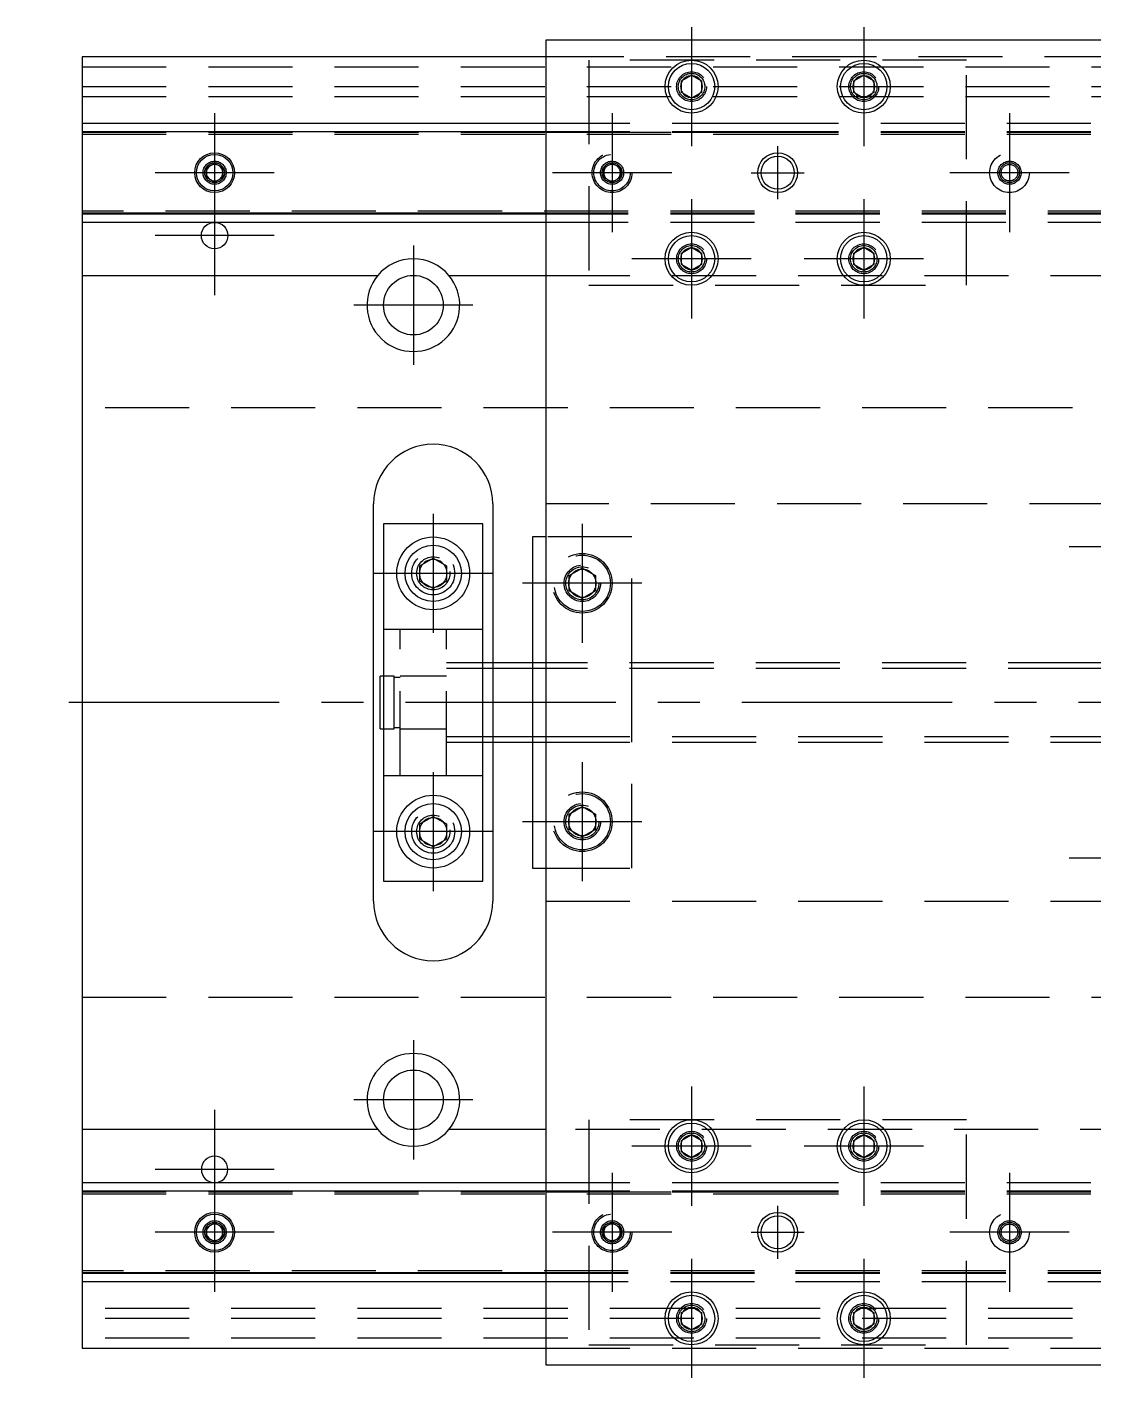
# Model space of a CAD drawing. Extents: x -8 to 530, y -292 to 102.
# Drawn here: x -8.3 to 152.8, y -102 to 102 of the extents above; entities that cross this region are included whole.
import ezdxf

# ---------------------------------------------------------------- set-up
doc = ezdxf.new("R2010")
doc.units = 0
doc.linetypes.add('CENTER', pattern=[50.8, 31.75, -6.35, 6.35, -6.35])
doc.linetypes.add('DASHED', pattern=[19.05, 12.7, -6.35])
doc.layers.get('0').update_dxf_attribs({"linetype": 'CONTINUOUS'})
doc.layers.add('CENTER', color=1, linetype='CENTER')

msp = doc.modelspace()

# ---------------------------------------------------------------- linework, layer by layer
at = {"color": 7, "linetype": 'CONTINUOUS'}
for p, q in [((270, 100), (70, 100)), ((70, 100), (70, -100)), ((0, 97.5), (0, 87.5)), ((70, 97.5), (0, 97.5)), ((90.5, 93.866026), (92, 94.73205)), ((90.5, 92.133974), (90.5, 93.866026)), ((92, 94.73205), (93.5, 93.866026)), ((93.5, 93.866026), (93.5, 92.133974)), ((116.5, 93.866026), (118, 94.73205)), ((116.5, 92.133974), (116.5, 93.866026)), ((118, 94.73205), (119.5, 93.866026)), ((119.5, 93.866026), (119.5, 92.133974)), ((92, 91.26795), (90.5, 92.133974)), ((93.5, 92.133974), (92, 91.26795)), ((118, 91.26795), (116.5, 92.133974)), ((119.5, 92.133974), (118, 91.26795)), ((0, 87.5), (70, 87.5)), ((0, 87.5), (0, 86.247728)), ((0, 86.247728), (70, 86.247728)), ((0, 86.247728), (0, 73.752272)), ((18.75, 80.721688), (20, 81.443376)), ((18.75, 79.278312), (18.75, 80.721688)), ((20, 81.443376), (21.25, 80.721688)), ((21.25, 80.721688), (21.25, 79.278312)), ((20, 78.556624), (18.75, 79.278312)), ((21.25, 79.278312), (20, 78.556624)), ((0, 73.752272), (0, 72.5)), ((70, 73.752272), (0, 73.752272)), ((70, 72.5), (0, 72.5)), ((0, 72.5), (0, 64.5)), ((90.5, 67.866026), (92, 68.73205)), ((90.5, 66.133974), (90.5, 67.866026)), ((92, 68.73205), (93.5, 67.866026)), ((93.5, 67.866026), (93.5, 66.133974)), ((116.5, 67.866026), (118, 68.73205)), ((116.5, 66.133974), (116.5, 67.866026)), ((118, 68.73205), (119.5, 67.866026)), ((119.5, 67.866026), (119.5, 66.133974)), ((92, 65.26795), (90.5, 66.133974)), ((93.5, 66.133974), (92, 65.26795)), ((118, 65.26795), (116.5, 66.133974)), ((119.5, 66.133974), (118, 65.26795)), ((0, 64.5), (44.638098, 64.5)), ((0, 64.5), (0, -64.5)), ((55.361902, 64.5), (70, 64.5)), ((44, -30), (44, 30)), ((62, 30), (62, 6)), ((60.5, 27), (45.5, 27)), ((45.5, 27), (45.5, -27)), ((60.5, -27), (60.5, 27)), ((68, 25), (68, 6)), ((70, 25), (68, 25)), ((51, 20.6547), (53, 21.809402)), ((51, 18.3453), (51, 20.6547)), ((53, 21.809402), (55, 20.6547)), ((55, 20.6547), (55, 18.3453)), ((53, 17.190598), (51, 18.3453)), ((55, 18.3453), (53, 17.190598)), ((70, 6), (60.5, 6)), ((45, -4), (45, 4)), ((45.5, 4), (45, 4)), ((45, -4), (45.5, -4)), ((60.5, -6), (70, -6)), ((62, -6), (62, -30)), ((68, -6), (68, -25)), ((51, -18.3453), (53, -17.190598)), ((51, -20.6547), (51, -18.3453)), ((53, -17.190598), (55, -18.3453)), ((55, -18.3453), (55, -20.6547)), ((53, -21.809402), (51, -20.6547)), ((55, -20.6547), (53, -21.809402)), ((68, -25), (70, -25)), ((45.5, -27), (60.5, -27)), ((44.638098, -64.5), (0, -64.5)), ((0, -64.5), (0, -72.5)), ((70, -64.5), (55.361902, -64.5)), ((90.5, -66.133974), (92, -65.26795)), ((92, -65.26795), (93.5, -66.133974)), ((116.5, -66.133974), (118, -65.26795)), ((118, -65.26795), (119.5, -66.133974)), ((90.5, -67.866026), (90.5, -66.133974)), ((93.5, -66.133974), (93.5, -67.866026)), ((116.5, -67.866026), (116.5, -66.133974)), ((119.5, -66.133974), (119.5, -67.866026)), ((92, -68.73205), (90.5, -67.866026)), ((93.5, -67.866026), (92, -68.73205)), ((118, -68.73205), (116.5, -67.866026)), ((119.5, -67.866026), (118, -68.73205)), ((0, -72.5), (70, -72.5)), ((0, -72.5), (0, -73.752272)), ((0, -73.752272), (70, -73.752272)), ((0, -73.752272), (0, -86.247728)), ((18.75, -79.278312), (20, -78.556624)), ((18.75, -80.721688), (18.75, -79.278312)), ((20, -78.556624), (21.25, -79.278312)), ((21.25, -79.278312), (21.25, -80.721688)), ((20, -81.443376), (18.75, -80.721688)), ((21.25, -80.721688), (20, -81.443376)), ((0, -86.247728), (0, -87.5)), ((70, -86.247728), (0, -86.247728)), ((70, -87.5), (0, -87.5)), ((0, -87.5), (0, -97.5)), ((90.5, -92.133974), (92, -91.26795)), ((92, -91.26795), (93.5, -92.133974)), ((116.5, -92.133974), (118, -91.26795)), ((118, -91.26795), (119.5, -92.133974)), ((90.5, -93.866026), (90.5, -92.133974)), ((93.5, -92.133974), (93.5, -93.866026)), ((116.5, -93.866026), (116.5, -92.133974)), ((119.5, -92.133974), (119.5, -93.866026)), ((92, -94.73205), (90.5, -93.866026)), ((93.5, -93.866026), (92, -94.73205)), ((118, -94.73205), (116.5, -93.866026)), ((119.5, -93.866026), (118, -94.73205)), ((0, -97.5), (70, -97.5)), ((70, -100), (270, -100))]:
    msp.add_line(p, q, dxfattribs=at)
at = {"color": 3, "linetype": 'DASHED'}
for p, q in [((0, 96), (340, 96)), ((158.000006, 97.5), (70, 97.5)), ((133.5, 97), (76.5, 97)), ((76.5, 97), (76.5, 63)), ((133.5, 63), (133.5, 97)), ((0, 93), (340, 93)), ((93.973226, 93.326156), (94, 93)), ((116, 93), (116.023172, 93.30356)), ((0, 91.5), (340, 91.5)), ((0, 86.1147), (70, 86.1147)), ((0, 86.1), (101.5, 86.1)), ((0, 85.8), (101.5, 85.8)), ((70, 87.5), (101.5, 87.5)), ((70, 86.247728), (101.5, 86.247728)), ((70, 86.1147), (101.5, 86.1147)), ((101.5, 87.5), (158.5, 87.5)), ((101.5, 86.247728), (158.5, 86.247728)), ((101.5, 86.1147), (158.5, 86.1147)), ((101.5, 86.1), (158.5, 86.1)), ((101.5, 85.8), (158.5, 85.8)), ((18.5, 80), (18.516134, 80.21941)), ((78.75, 80.721688), (80, 81.443376)), ((78.75, 79.278312), (78.75, 80.721688)), ((80, 81.443376), (81.25, 80.721688)), ((81.25, 80.721688), (81.25, 79.278312)), ((81.477374, 80.25955), (81.5, 80)), ((80, 78.556624), (78.75, 79.278312)), ((81.25, 79.278312), (80, 78.556624)), ((101.5, 74.2), (0, 74.2)), ((101.5, 73.9), (0, 73.9)), ((70, 73.8853), (0, 73.8853)), ((101.5, 73.8853), (70, 73.8853)), ((101.5, 73.752272), (70, 73.752272)), ((158.5, 74.2), (101.5, 74.2)), ((158.5, 73.9), (101.5, 73.9)), ((158.5, 73.8853), (101.5, 73.8853)), ((158.5, 73.752272), (101.5, 73.752272)), ((101.5, 72.5), (70, 72.5)), ((158.5, 72.5), (101.5, 72.5)), ((90, 67), (90.030168, 67.346066)), ((119.973226, 67.326156), (120, 67)), ((70, 64.5), (163.385622, 64.5)), ((76.5, 63), (133.5, 63)), ((340, 44.5), (0, 44.5)), ((270, 30), (70, 30)), ((83, 25), (70, 25)), ((83, 6), (83, 25)), ((55.483582, 19.786038), (55.5, 19.5)), ((73.5, 19.1547), (75.5, 20.309402)), ((73.5, 16.8453), (73.5, 19.1547)), ((75.5, 20.309402), (77.5, 19.1547)), ((77.5, 19.1547), (77.5, 16.8453)), ((73, 18), (73.012884, 18.253488)), ((75.5, 15.690598), (73.5, 16.8453)), ((77.5, 16.8453), (75.5, 15.690598)), ((48, 11), (45.5, 11)), ((48, -11), (48, 11)), ((55, 11), (48, 11)), ((55, -11), (55, 11)), ((60.5, 11), (55, 11)), ((60.5, 6), (55, 6)), ((60.5, 5.125), (55, 5.125)), ((62, 6), (62, 5.125)), ((62, 5.125), (62, -5.125)), ((68, 6), (68, -6)), ((152.5, 6), (70, 6)), ((152.5, 5.125), (70, 5.125)), ((83, -6), (83, 6)), ((201.5, 6), (152.5, 6)), ((201.5, 5.125), (152.5, 5.125)), ((47.1, 4), (45.5, 4)), ((47.1, -4), (47.1, 4)), ((48, 3.8), (47.1, 3.8)), ((55, 4), (48, 4)), ((45.5, -4), (47.1, -4)), ((47.1, -3.8), (48, -3.8)), ((48, -4), (55, -4)), ((55, -5.125), (60.5, -5.125)), ((55, -6), (60.5, -6)), ((62, -5.125), (62, -6)), ((70, -5.125), (152.5, -5.125)), ((70, -6), (152.5, -6)), ((83, -25), (83, -6)), ((152.5, -5.125), (201.5, -5.125)), ((152.5, -6), (201.5, -6)), ((45.5, -11), (48, -11)), ((48, -11), (55, -11)), ((55, -11), (60.5, -11)), ((73.5, -16.8453), (75.5, -15.690598)), ((75.5, -15.690598), (77.5, -16.8453)), ((73, -18), (73.012884, -17.746512)), ((73.5, -19.1547), (73.5, -16.8453)), ((77.5, -16.8453), (77.5, -19.1547)), ((55.483582, -19.213962), (55.5, -19.5)), ((75.5, -20.309402), (73.5, -19.1547)), ((77.5, -19.1547), (75.5, -20.309402)), ((70, -25), (83, -25)), ((70, -30), (270, -30)), ((0, -44.5), (340, -44.5)), ((133.5, -63), (76.5, -63)), ((76.5, -63), (76.5, -97)), ((133.5, -97), (133.5, -63)), ((163.385622, -64.5), (70, -64.5)), ((93.973226, -66.673844), (94, -67)), ((116, -67), (116.023172, -66.69644)), ((70, -72.5), (101.5, -72.5)), ((101.5, -72.5), (158.5, -72.5)), ((0, -73.8853), (70, -73.8853)), ((0, -73.9), (101.5, -73.9)), ((0, -74.2), (101.5, -74.2)), ((70, -73.752272), (101.5, -73.752272)), ((70, -73.8853), (101.5, -73.8853)), ((101.5, -73.752272), (158.5, -73.752272)), ((101.5, -73.8853), (158.5, -73.8853)), ((101.5, -73.9), (158.5, -73.9)), ((101.5, -74.2), (158.5, -74.2)), ((78.75, -79.278312), (80, -78.556624)), ((78.75, -80.721688), (78.75, -79.278312)), ((80, -78.556624), (81.25, -79.278312)), ((81.25, -79.278312), (81.25, -80.721688)), ((18.5, -80), (18.516134, -79.78059)), ((78.5, -80), (78.516134, -79.78059)), ((80, -81.443376), (78.75, -80.721688)), ((81.25, -80.721688), (80, -81.443376)), ((101.5, -85.8), (0, -85.8)), ((101.5, -86.1), (0, -86.1)), ((70, -86.1147), (0, -86.1147)), ((101.5, -86.1147), (70, -86.1147)), ((101.5, -86.247728), (70, -86.247728)), ((101.5, -87.5), (70, -87.5)), ((158.5, -85.8), (101.5, -85.8)), ((158.5, -86.1), (101.5, -86.1)), ((158.5, -86.1147), (101.5, -86.1147)), ((158.5, -86.247728), (101.5, -86.247728)), ((158.5, -87.5), (101.5, -87.5)), ((340, -91.5), (0, -91.5)), ((340, -93), (0, -93)), ((90, -93), (90.030168, -92.653934)), ((119.973226, -92.673844), (120, -93)), ((340, -96), (0, -96)), ((70, -97.5), (158.000006, -97.5)), ((76.5, -97), (133.5, -97))]:
    msp.add_line(p, q, dxfattribs=at)
at = {"color": 3, "linetype": 'CONTINUOUS'}
for p, q in [((70, 5.125), (60.5, 5.125)), ((60.5, -5.125), (70, -5.125))]:
    msp.add_line(p, q, dxfattribs=at)
at = {"color": 7, "linetype": 'CONTINUOUS'}
for centre, radius in [((92, 93), 4), ((92, 93), 3.5), ((118, 93), 4), ((118, 93), 3.5), ((20, 80), 3), ((20, 80), 2.75), ((105, 80), 2.5), ((20, 70.5), 2), ((92, 67), 4), ((92, 67), 3.5), ((118, 67), 4), ((118, 67), 3.5), ((50, 60), 4.5), ((53, 19.5), 5.5), ((53, 19.5), 4.25), ((53, -19.5), 5.5), ((53, -19.5), 4.25), ((50, -60), 4.5), ((92, -67), 4), ((118, -67), 4), ((92, -67), 3.5), ((118, -67), 3.5), ((20, -80), 3), ((20, -80), 2.75), ((105, -80), 2.5), ((92, -93), 4), ((92, -93), 3.5), ((118, -93), 4), ((118, -93), 3.5)]:
    msp.add_circle(centre, radius, dxfattribs=at)
at = {"color": 3, "linetype": 'DASHED'}
for centre, radius in [((92, 93), 2.25), ((92, 93), 2), ((118, 93), 2.25), ((118, 93), 2), ((20, 80), 1.75), ((80, 80), 3), ((80, 80), 2.75), ((80, 80), 1.75), ((140, 80), 3), ((140, 80), 1.75), ((20, 80), 1.5), ((80, 80), 1.5), ((140, 80), 1.5), ((140, 80), 1.25), ((92, 67), 2.25), ((92, 67), 2), ((118, 67), 2.25), ((118, 67), 2), ((53, 19.5), 3.25), ((75.5, 18), 4.5), ((53, 19.5), 2.5), ((75.5, 18), 4.25), ((75.5, 18), 2.75), ((75.5, 18), 2.5), ((75.5, -18), 4.5), ((75.5, -18), 4.25), ((53, -19.5), 3.25), ((75.5, -18), 2.75), ((75.5, -18), 2.5), ((53, -19.5), 2.5), ((92, -67), 2.25), ((92, -67), 2), ((118, -67), 2.25), ((118, -67), 2), ((80, -80), 3), ((80, -80), 2.75), ((140, -80), 3), ((20, -80), 1.75), ((20, -80), 1.5), ((80, -80), 1.75), ((80, -80), 1.5), ((140, -80), 1.75), ((140, -80), 1.5), ((140, -80), 1.25), ((92, -93), 2.25), ((92, -93), 2), ((118, -93), 2.25), ((118, -93), 2)]:
    msp.add_circle(centre, radius, dxfattribs=at)
at = {"color": 3, "linetype": 'CONTINUOUS'}
for centre in [(105, 80), (105, -80)]:
    msp.add_circle(centre, 3, dxfattribs=at)
at = {"color": 7, "linetype": 'CONTINUOUS'}
for centre, radius, start, end in [((92, 93), 1.65, 144.619977, 155.380023), ((92, 93), 1.65, 95.380023, 144.619977), ((92, 93), 1.65, 84.619977, 95.380023), ((92, 93), 1.65, 35.380023, 84.619977), ((92, 93), 1.65, 24.619977, 35.380023), ((118, 93), 1.65, 144.619977, 155.380023), ((118, 93), 1.65, 95.380023, 144.619977), ((118, 93), 1.65, 84.619977, 95.380023), ((118, 93), 1.65, 35.380023, 84.619977), ((118, 93), 1.65, 24.619977, 35.380023), ((92, 93), 1.65, 155.380023, 180), ((92, 93), 1.65, 180, 204.619977), ((92, 93), 1.65, 204.619977, 215.380023), ((92, 93), 1.65, 215.380023, 264.619977), ((92, 93), 1.65, 275.380023, 324.619977), ((92, 93), 1.65, 324.619977, 335.380023), ((92, 93), 1.65, 335.380023, 24.619977), ((118, 93), 1.65, 155.380023, 180), ((118, 93), 1.65, 180, 204.619977), ((118, 93), 1.65, 204.619977, 215.380023), ((118, 93), 1.65, 215.380023, 264.619977), ((118, 93), 1.65, 275.380023, 324.619977), ((118, 93), 1.65, 324.619977, 335.380023), ((118, 93), 1.65, 335.380023, 24.619977), ((92, 93), 1.65, 264.619977, 275.380023), ((118, 93), 1.65, 264.619977, 275.380023), ((20, 80), 1.25, 120, 180), ((20, 80), 1.25, 180, 240), ((20, 80), 1.25, 60, 120), ((20, 80), 1.25, 0, 60), ((20, 80), 1.25, 300, 0), ((20, 80), 1.25, 240, 300), ((92, 67), 1.65, 155.380023, 180), ((92, 67), 1.65, 144.619977, 155.380023), ((92, 67), 1.65, 95.380023, 144.619977), ((92, 67), 1.65, 84.619977, 95.380023), ((92, 67), 1.65, 35.380023, 84.619977), ((92, 67), 1.65, 24.619977, 35.380023), ((92, 67), 1.65, 335.380023, 24.619977), ((118, 67), 1.65, 155.380023, 180), ((118, 67), 1.65, 144.619977, 155.380023), ((118, 67), 1.65, 95.380023, 144.619977), ((118, 67), 1.65, 84.619977, 95.380023), ((118, 67), 1.65, 35.380023, 84.619977), ((118, 67), 1.65, 24.619977, 35.380023), ((118, 67), 1.65, 335.380023, 24.619977), ((50, 60), 7, 40.005201, 139.994799), ((92, 67), 1.65, 180, 204.619977), ((92, 67), 1.65, 204.619977, 215.380023), ((92, 67), 1.65, 215.380023, 264.619977), ((92, 67), 1.65, 264.619977, 275.380023), ((92, 67), 1.65, 275.380023, 324.619977), ((92, 67), 1.65, 324.619977, 335.380023), ((118, 67), 1.65, 180, 204.619977), ((118, 67), 1.65, 204.619977, 215.380023), ((118, 67), 1.65, 215.380023, 264.619977), ((118, 67), 1.65, 264.619977, 275.380023), ((118, 67), 1.65, 275.380023, 324.619977), ((118, 67), 1.65, 324.619977, 335.380023), ((50, 60), 7, 139.994799, 40.005201), ((53, 30), 9, 90, 180), ((53, 30), 9, 0, 90), ((53, 19.5), 2.1, 137.75279, 162.24721), ((53, 19.5), 2.1, 102.24721, 137.75279), ((53, 19.5), 2.1, 77.75279, 102.24721), ((53, 19.5), 2.1, 42.24721, 77.75279), ((53, 19.5), 2.1, 17.75279, 42.24721), ((53, 19.5), 2.1, 162.24721, 180), ((53, 19.5), 2.1, 180, 197.75279), ((53, 19.5), 2.1, 197.75279, 222.24721), ((53, 19.5), 2.1, 317.75279, 342.24721), ((53, 19.5), 2.1, 342.24721, 17.75279), ((53, 19.5), 2.1, 222.24721, 257.75279), ((53, 19.5), 2.1, 257.75279, 282.24721), ((53, 19.5), 2.1, 282.24721, 317.75279), ((53, -19.5), 2.1, 137.75279, 162.24721), ((53, -19.5), 2.1, 102.24721, 137.75279), ((53, -19.5), 2.1, 77.75279, 102.24721), ((53, -19.5), 2.1, 42.24721, 77.75279), ((53, -19.5), 2.1, 17.75279, 42.24721), ((53, -19.5), 2.1, 162.24721, 180), ((53, -19.5), 2.1, 180, 197.75279), ((53, -19.5), 2.1, 197.75279, 222.24721), ((53, -19.5), 2.1, 317.75279, 342.24721), ((53, -19.5), 2.1, 342.24721, 17.75279), ((53, -19.5), 2.1, 222.24721, 257.75279), ((53, -19.5), 2.1, 257.75279, 282.24721), ((53, -19.5), 2.1, 282.24721, 317.75279), ((53, -30), 9, 180, 270), ((53, -30), 9, 270, 0), ((50, -60), 7, 319.994799, 220.005201), ((50, -60), 7, 220.005201, 319.994799), ((92, -67), 1.65, 155.380023, 180), ((92, -67), 1.65, 180, 204.619977), ((92, -67), 1.65, 144.619977, 155.380023), ((92, -67), 1.65, 95.380023, 144.619977), ((92, -67), 1.65, 84.619977, 95.380023), ((92, -67), 1.65, 35.380023, 84.619977), ((92, -67), 1.65, 24.619977, 35.380023), ((92, -67), 1.65, 335.380023, 24.619977), ((118, -67), 1.65, 155.380023, 180), ((118, -67), 1.65, 180, 204.619977), ((118, -67), 1.65, 144.619977, 155.380023), ((118, -67), 1.65, 95.380023, 144.619977), ((118, -67), 1.65, 84.619977, 95.380023), ((118, -67), 1.65, 35.380023, 84.619977), ((118, -67), 1.65, 24.619977, 35.380023), ((118, -67), 1.65, 335.380023, 24.619977), ((20, -70.5), 2, 90, 270), ((20, -70.5), 2, 270, 90), ((92, -67), 1.65, 204.619977, 215.380023), ((92, -67), 1.65, 215.380023, 264.619977), ((92, -67), 1.65, 264.619977, 275.380023), ((92, -67), 1.65, 275.380023, 324.619977), ((92, -67), 1.65, 324.619977, 335.380023), ((118, -67), 1.65, 204.619977, 215.380023), ((118, -67), 1.65, 215.380023, 264.619977), ((118, -67), 1.65, 264.619977, 275.380023), ((118, -67), 1.65, 275.380023, 324.619977), ((118, -67), 1.65, 324.619977, 335.380023), ((20, -80), 1.25, 120, 180), ((20, -80), 1.25, 60, 120), ((20, -80), 1.25, 0, 60), ((20, -80), 1.25, 180, 240), ((20, -80), 1.25, 240, 300), ((20, -80), 1.25, 300, 0), ((92, -93), 1.65, 95.380023, 144.619977), ((92, -93), 1.65, 84.619977, 95.380023), ((92, -93), 1.65, 35.380023, 84.619977), ((118, -93), 1.65, 95.380023, 144.619977), ((118, -93), 1.65, 84.619977, 95.380023), ((118, -93), 1.65, 35.380023, 84.619977), ((92, -93), 1.65, 155.380023, 180), ((92, -93), 1.65, 180, 204.619977), ((92, -93), 1.65, 144.619977, 155.380023), ((92, -93), 1.65, 204.619977, 215.380023), ((92, -93), 1.65, 24.619977, 35.380023), ((92, -93), 1.65, 324.619977, 335.380023), ((92, -93), 1.65, 335.380023, 24.619977), ((118, -93), 1.65, 155.380023, 180), ((118, -93), 1.65, 180, 204.619977), ((118, -93), 1.65, 144.619977, 155.380023), ((118, -93), 1.65, 204.619977, 215.380023), ((118, -93), 1.65, 24.619977, 35.380023), ((118, -93), 1.65, 324.619977, 335.380023), ((118, -93), 1.65, 335.380023, 24.619977), ((92, -93), 1.65, 215.380023, 264.619977), ((92, -93), 1.65, 264.619977, 275.380023), ((92, -93), 1.65, 275.380023, 324.619977), ((118, -93), 1.65, 215.380023, 264.619977), ((118, -93), 1.65, 264.619977, 275.380023), ((118, -93), 1.65, 275.380023, 324.619977)]:
    msp.add_arc(centre, radius, start, end, dxfattribs=at)
at = {"color": 3, "linetype": 'DASHED'}
for centre, radius, start, end in [((80, 80), 1.25, 120, 180), ((80, 80), 1.25, 180, 240), ((80, 80), 1.25, 60, 120), ((80, 80), 1.25, 0, 60), ((80, 80), 1.25, 300, 0), ((80, 80), 1.25, 240, 300), ((75.5, 18), 2.1, 162.24721, 180), ((75.5, 18), 2.1, 137.75279, 162.24721), ((75.5, 18), 2.1, 102.24721, 137.75279), ((75.5, 18), 2.1, 77.75279, 102.24721), ((75.5, 18), 2.1, 42.24721, 77.75279), ((75.5, 18), 2.1, 17.75279, 42.24721), ((75.5, 18), 2.1, 342.24721, 17.75279), ((75.5, 18), 2.1, 180, 197.75279), ((75.5, 18), 2.1, 197.75279, 222.24721), ((75.5, 18), 2.1, 222.24721, 257.75279), ((75.5, 18), 2.1, 282.24721, 317.75279), ((75.5, 18), 2.1, 317.75279, 342.24721), ((75.5, 18), 2.1, 257.75279, 282.24721), ((75.5, -18), 2.1, 102.24721, 137.75279), ((75.5, -18), 2.1, 77.75279, 102.24721), ((75.5, -18), 2.1, 42.24721, 77.75279), ((75.5, -18), 2.1, 162.24721, 180), ((75.5, -18), 2.1, 180, 197.75279), ((75.5, -18), 2.1, 137.75279, 162.24721), ((75.5, -18), 2.1, 17.75279, 42.24721), ((75.5, -18), 2.1, 342.24721, 17.75279), ((75.5, -18), 2.1, 197.75279, 222.24721), ((75.5, -18), 2.1, 222.24721, 257.75279), ((75.5, -18), 2.1, 257.75279, 282.24721), ((75.5, -18), 2.1, 282.24721, 317.75279), ((75.5, -18), 2.1, 317.75279, 342.24721), ((80, -80), 1.25, 120, 180), ((80, -80), 1.25, 60, 120), ((80, -80), 1.25, 0, 60), ((80, -80), 1.25, 180, 240), ((80, -80), 1.25, 240, 300), ((80, -80), 1.25, 300, 0)]:
    msp.add_arc(centre, radius, start, end, dxfattribs=at)
at = {"layer": 'CENTER', "color": 1, "linetype": 'CENTER'}
for p, q in [((92, 102), (92, 84)), ((118, 102), (118, 84)), ((20, 89), (20, 61.5)), ((80, 89), (80, 71)), ((140, 89), (140, 71)), ((105, 76), (105, 84)), ((29, 80), (11, 80)), ((89, 80), (71, 80)), ((101, 80), (109, 80)), ((149, 80), (131, 80)), ((92, 76), (92, 58)), ((118, 76), (118, 58)), ((29, 70.5), (11, 70.5)), ((50, 69), (50, 51)), ((101, 67), (83, 67)), ((127, 67), (109, 67)), ((59, 60), (41, 60)), ((53, 28.5), (53, 10.5)), ((75.5, 27), (75.5, 9)), ((167, 23.5), (149, 23.5)), ((62, 19.5), (44, 19.5)), ((84.5, 18), (66.5, 18)), ((385.361871, 0), (-8.32213, 0)), ((75.5, -9), (75.5, -27)), ((53, -10.5), (53, -28.5)), ((84.5, -18), (66.5, -18)), ((62, -19.5), (44, -19.5)), ((167, -23.5), (149, -23.5)), ((50, -51), (50, -69)), ((92, -58), (92, -76)), ((118, -58), (118, -76)), ((59, -60), (41, -60)), ((20, -61.5), (20, -89)), ((101, -67), (83, -67)), ((127, -67), (109, -67)), ((29, -70.5), (11, -70.5)), ((80, -71), (80, -89)), ((140, -71), (140, -89)), ((105, -84), (105, -76)), ((29, -80), (11, -80)), ((89, -80), (71, -80)), ((101, -80), (109, -80)), ((149, -80), (131, -80)), ((92, -84), (92, -102)), ((118, -84), (118, -102))]:
    msp.add_line(p, q, dxfattribs=at)

doc.saveas('drawing.dxf')
